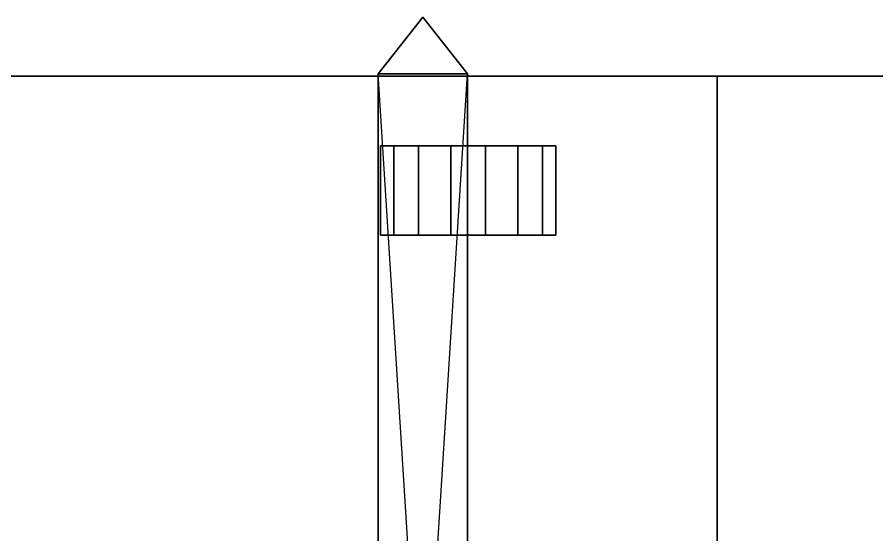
# Model space of a CAD drawing. Extents: x -2.5 to 50.3, y -2 to 6.5.
# Drawn here: x 32.275 to 37.084, y 3.652 to 6.55 of the extents above; entities that cross this region are included whole.
import ezdxf

# ---------------------------------------------------------------- set-up
doc = ezdxf.new("R2010")
doc.units = 0
doc.layers.add('UB3D', color=1, linetype='CONTINUOUS')

msp = doc.modelspace()

# ---------------------------------------------------------------- linework, layer by layer
at = {"layer": 'UB3D', "color": 254}
for points in [[(34.794, 6.233333, -57.154), (34.294, 6.233333, -57.154), (34.544, 6.55, -57.404)], [(34.294, 6.233333, -57.654), (34.794, 6.233333, -57.654), (34.544, 6.55, -57.404)], [(34.294, 6.233333, -57.154), (34.294, 6.233333, -57.654), (34.544, 6.55, -57.404)], [(34.794, 6.233333, -57.654), (34.794, 6.233333, -57.154), (34.544, 6.55, -57.404)], [(34.794, -1.683333, -57.154), (34.294, -1.683333, -57.154), (34.794, 6.233333, -57.154)], [(34.294, -1.683333, -57.154), (34.794, 6.233333, -57.154), (34.294, 6.233333, -57.154)], [(34.294, -1.683333, -57.654), (34.794, -1.683333, -57.654), (34.294, 6.233333, -57.654)], [(34.794, -1.683333, -57.654), (34.294, 6.233333, -57.654), (34.794, 6.233333, -57.654)], [(34.294, -1.683333, -57.154), (34.294, -1.683333, -57.654), (34.294, 6.233333, -57.154)], [(34.294, -1.683333, -57.654), (34.294, 6.233333, -57.154), (34.294, 6.233333, -57.654)], [(34.794, -1.683333, -57.654), (34.794, -1.683333, -57.154), (34.794, 6.233333, -57.654)], [(34.794, -1.683333, -57.154), (34.794, 6.233333, -57.654), (34.794, 6.233333, -57.154)]]:
    msp.add_3dface(points, dxfattribs=at)
at = {"layer": 'UB3D', "color": 27}
for points in [[(42.65, 0.89, -12.82), (20.85, 0.89, -12.82), (20.85, 6.22, -12.82), (42.65, 6.22, -12.82)], [(20.85, 0.89, -4.95), (42.65, 0.89, -4.95), (42.65, 6.22, -4.95), (20.85, 6.22, -4.95)], [(42.65, 6.22, -4.95), (20.85, 6.22, -4.95), (20.85, 6.22, -12.82)], [(42.65, 6.22, -4.95), (20.85, 6.22, -12.82), (42.65, 6.22, -12.82)], [(43.15, 0.89, -27.55), (21.35, 0.89, -27.55), (21.35, 6.22, -27.55), (43.15, 6.22, -27.55)], [(21.35, 0.89, -19.68), (43.15, 0.89, -19.68), (43.15, 6.22, -19.68), (21.35, 6.22, -19.68)], [(43.15, 6.22, -19.68), (21.35, 6.22, -19.68), (21.35, 6.22, -27.55)], [(43.15, 6.22, -19.68), (21.35, 6.22, -27.55), (43.15, 6.22, -27.55)], [(36.19, 0.89, -53.31), (28.32, 0.89, -53.31), (28.32, 6.22, -53.31), (36.19, 6.22, -53.31)], [(28.32, 0.89, -31.51), (36.19, 0.89, -31.51), (36.19, 6.22, -31.51), (28.32, 6.22, -31.51)], [(28.32, 6.22, -31.51), (28.32, 6.22, -53.31), (36.19, 6.22, -53.31)], [(28.32, 6.22, -31.51), (36.19, 6.22, -53.31), (36.19, 6.22, -31.51)], [(28.32, 6.22, -31.51), (36.19, 6.22, -31.51), (28.32, 6.22, -31.51)], [(36.19, 0.89, -31.51), (36.19, 0.89, -53.31), (36.19, 6.22, -53.31), (36.19, 6.22, -31.51)]]:
    msp.add_3dface(points, dxfattribs=at)
at = {"layer": 'UB3D', "color": 29}
for points in [[(34.382266, 5.83, -31.988214), (34.382266, 5.33, -31.988214), (34.307608, 5.33, -32.168454), (34.307608, 5.83, -32.168454)], [(34.307608, 5.83, -32.168454), (34.307608, 5.33, -32.168454), (34.307608, 5.33, -32.363544), (34.307608, 5.83, -32.363544)], [(34.307608, 5.83, -32.363544), (34.307608, 5.33, -32.363544), (34.382266, 5.33, -32.543784), (34.382266, 5.83, -32.543784)], [(35.288392, 5.83, -32.363544), (34.382266, 5.83, -32.543784), (34.307608, 5.83, -32.363544)], [(35.288392, 5.83, -32.363544), (34.307608, 5.83, -32.363544), (34.307608, 5.83, -32.168454)], [(35.288392, 5.83, -32.363544), (34.307608, 5.83, -32.168454), (34.382266, 5.83, -31.988214)], [(34.520214, 5.83, -31.850266), (34.520214, 5.33, -31.850266), (34.382266, 5.33, -31.988214), (34.382266, 5.83, -31.988214)], [(34.382266, 5.83, -32.543784), (34.382266, 5.33, -32.543784), (34.520214, 5.33, -32.681734), (34.520214, 5.83, -32.681734)], [(35.288392, 5.83, -32.363544), (34.520214, 5.83, -32.681734), (34.382266, 5.83, -32.543784)], [(35.288392, 5.83, -32.363544), (34.382266, 5.83, -31.988214), (34.520214, 5.83, -31.850266)], [(34.700454, 5.83, -31.775608), (34.700454, 5.33, -31.775608), (34.520214, 5.33, -31.850266), (34.520214, 5.83, -31.850266)], [(34.520214, 5.83, -32.681734), (34.520214, 5.33, -32.681734), (34.700454, 5.33, -32.756392), (34.700454, 5.83, -32.756392)], [(35.288392, 5.83, -32.363544), (34.700454, 5.83, -32.756392), (34.520214, 5.83, -32.681734)], [(35.288392, 5.83, -32.363544), (34.520214, 5.83, -31.850266), (34.700454, 5.83, -31.775608)], [(34.895544, 5.83, -31.775608), (34.895544, 5.33, -31.775608), (34.700454, 5.33, -31.775608), (34.700454, 5.83, -31.775608)], [(34.700454, 5.83, -32.756392), (34.700454, 5.33, -32.756392), (34.895544, 5.33, -32.756392), (34.895544, 5.83, -32.756392)], [(35.288392, 5.83, -32.363544), (34.895544, 5.83, -32.756392), (34.700454, 5.83, -32.756392)], [(35.288392, 5.83, -32.363544), (34.700454, 5.83, -31.775608), (34.895544, 5.83, -31.775608)], [(35.075784, 5.83, -31.850266), (35.075784, 5.33, -31.850266), (34.895544, 5.33, -31.775608), (34.895544, 5.83, -31.775608)], [(34.895544, 5.83, -32.756392), (34.895544, 5.33, -32.756392), (35.075784, 5.33, -32.681734), (35.075784, 5.83, -32.681734)], [(35.288392, 5.83, -32.363544), (35.075784, 5.83, -32.681734), (34.895544, 5.83, -32.756392)], [(35.288392, 5.83, -32.363544), (34.895544, 5.83, -31.775608), (35.075784, 5.83, -31.850266)], [(35.213734, 5.83, -31.988214), (35.213734, 5.33, -31.988214), (35.075784, 5.33, -31.850266), (35.075784, 5.83, -31.850266)], [(35.075784, 5.83, -32.681734), (35.075784, 5.33, -32.681734), (35.213734, 5.33, -32.543784), (35.213734, 5.83, -32.543784)], [(35.288392, 5.83, -32.363544), (35.213734, 5.83, -32.543784), (35.075784, 5.83, -32.681734)], [(35.288392, 5.83, -32.363544), (35.075784, 5.83, -31.850266), (35.213734, 5.83, -31.988214)], [(35.288392, 5.83, -32.168454), (35.288392, 5.33, -32.168454), (35.213734, 5.33, -31.988214), (35.213734, 5.83, -31.988214)], [(35.213734, 5.83, -32.543784), (35.213734, 5.33, -32.543784), (35.288392, 5.33, -32.363544), (35.288392, 5.83, -32.363544)], [(35.288392, 5.83, -32.363544), (35.213734, 5.83, -31.988214), (35.288392, 5.83, -32.168454)], [(35.288392, 5.83, -32.363544), (35.288392, 5.33, -32.363544), (35.288392, 5.33, -32.168454), (35.288392, 5.83, -32.168454)], [(35.288392, 5.33, -32.168454), (34.382266, 5.33, -31.988214), (34.307608, 5.33, -32.168454)], [(35.288392, 5.33, -32.168454), (34.307608, 5.33, -32.168454), (34.307608, 5.33, -32.363544)], [(35.288392, 5.33, -32.168454), (34.307608, 5.33, -32.363544), (34.382266, 5.33, -32.543784)], [(35.288392, 5.33, -32.168454), (34.520214, 5.33, -31.850266), (34.382266, 5.33, -31.988214)], [(35.288392, 5.33, -32.168454), (34.382266, 5.33, -32.543784), (34.520214, 5.33, -32.681734)], [(35.288392, 5.33, -32.168454), (34.700454, 5.33, -31.775608), (34.520214, 5.33, -31.850266)], [(35.288392, 5.33, -32.168454), (34.520214, 5.33, -32.681734), (34.700454, 5.33, -32.756392)], [(35.288392, 5.33, -32.168454), (34.895544, 5.33, -31.775608), (34.700454, 5.33, -31.775608)], [(35.288392, 5.33, -32.168454), (34.700454, 5.33, -32.756392), (34.895544, 5.33, -32.756392)], [(35.288392, 5.33, -32.168454), (35.075784, 5.33, -31.850266), (34.895544, 5.33, -31.775608)], [(35.288392, 5.33, -32.168454), (34.895544, 5.33, -32.756392), (35.075784, 5.33, -32.681734)], [(35.288392, 5.33, -32.168454), (35.213734, 5.33, -31.988214), (35.075784, 5.33, -31.850266)], [(35.288392, 5.33, -32.168454), (35.075784, 5.33, -32.681734), (35.213734, 5.33, -32.543784)], [(35.288392, 5.33, -32.168454), (35.213734, 5.33, -32.543784), (35.288392, 5.33, -32.363544)]]:
    msp.add_3dface(points, dxfattribs=at)

doc.saveas('drawing.dxf')
